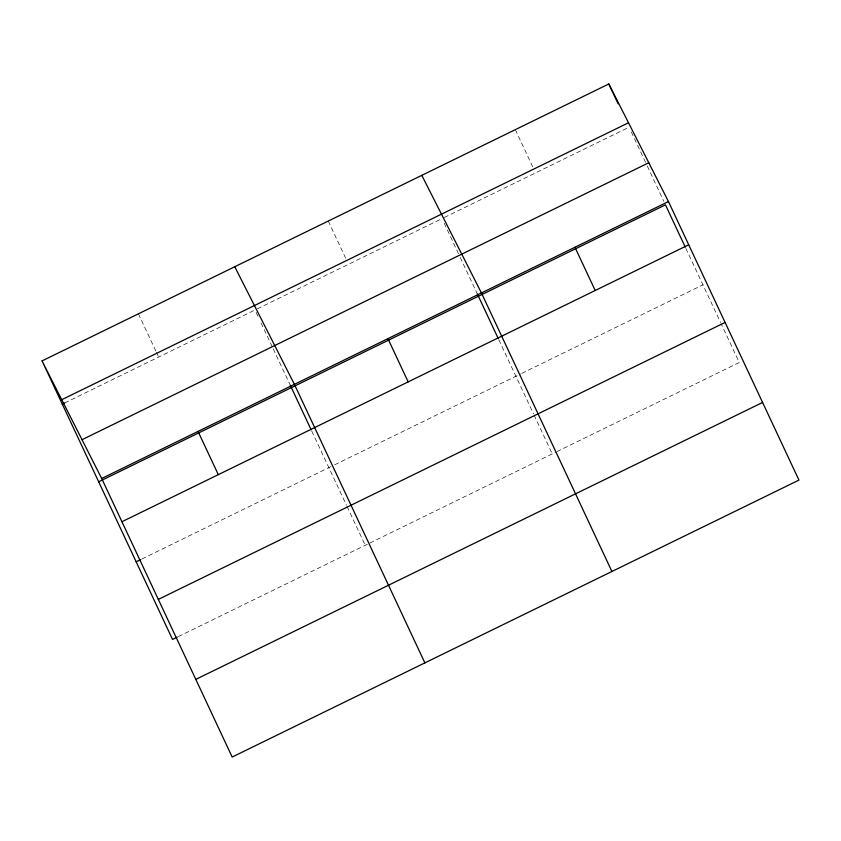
<?xml version="1.0" encoding="UTF-8"?>
<svg xmlns="http://www.w3.org/2000/svg" width="841" height="841" viewBox="0 0 841 841"><rect width="100%" height="100%" fill="white"/><g stroke="black" fill="none" stroke-linecap="round" stroke-linejoin="round"><path stroke-width="0.63" stroke-dasharray="4.21 3.15" d="M64.652 402.986L253.835 310.55M257.346 308.836L442.04 218.586M444.384 217.441L629.079 127.201M142.024 558.918L333.53 465.346M334.707 464.779L520.568 373.961M521.735 373.383L702.929 284.847M178.408 636.574L368.736 543.57M369.903 543.002L555.775 452.174M556.942 451.606L739.302 362.503L721.115 323.68M631.286 131.9L646.718 164.847M647.265 166.024L663.801 201.314M685.846 248.379L720.569 322.502M515.312 129.651L532.826 167.054M444.248 223.296L459.68 256.232M460.227 257.409L477.31 293.887M498.808 339.764L533.53 413.888M534.077 415.065L552.264 453.888M328.274 221.046L345.788 258.439M256.106 312.337L258.86 318.213M261.067 322.923L272.642 347.627M273.199 348.805L290.282 385.273M311.769 431.16L346.492 505.283M347.049 506.461L365.236 545.283M138.397 313.819L155.921 351.212M156.468 352.39L158.655 357.057"/><path stroke-width="1.26" d="M42.05 360.905L608.821 83.963L668.469 201.556L798.95 480.095L232.179 757.037L101.698 478.497L42.05 360.905L172.531 639.444L177.23 637.152M61.729 399.706L628.511 122.765M62.308 404.143L64.652 402.986M82.019 439.696L648.789 162.755M101.698 478.497L668.469 201.556M98.681 481.788L665.452 204.847L685.289 247.201M121.945 521.735L688.726 244.794M136.158 561.799L140.857 559.496M158.329 599.391L725.1 322.439M195.806 679.391L762.577 402.45M421.793 175.349L481.441 292.952L611.912 571.491M234.755 266.744L294.403 384.337L424.873 662.876M608.821 83.963L618.135 103.821M574.95 247.254L595.207 290.492M477.31 293.887L498.261 338.597M387.922 338.639L408.169 381.877M290.282 385.273L311.223 429.982M198.045 431.422L218.303 474.66"/></g></svg>
